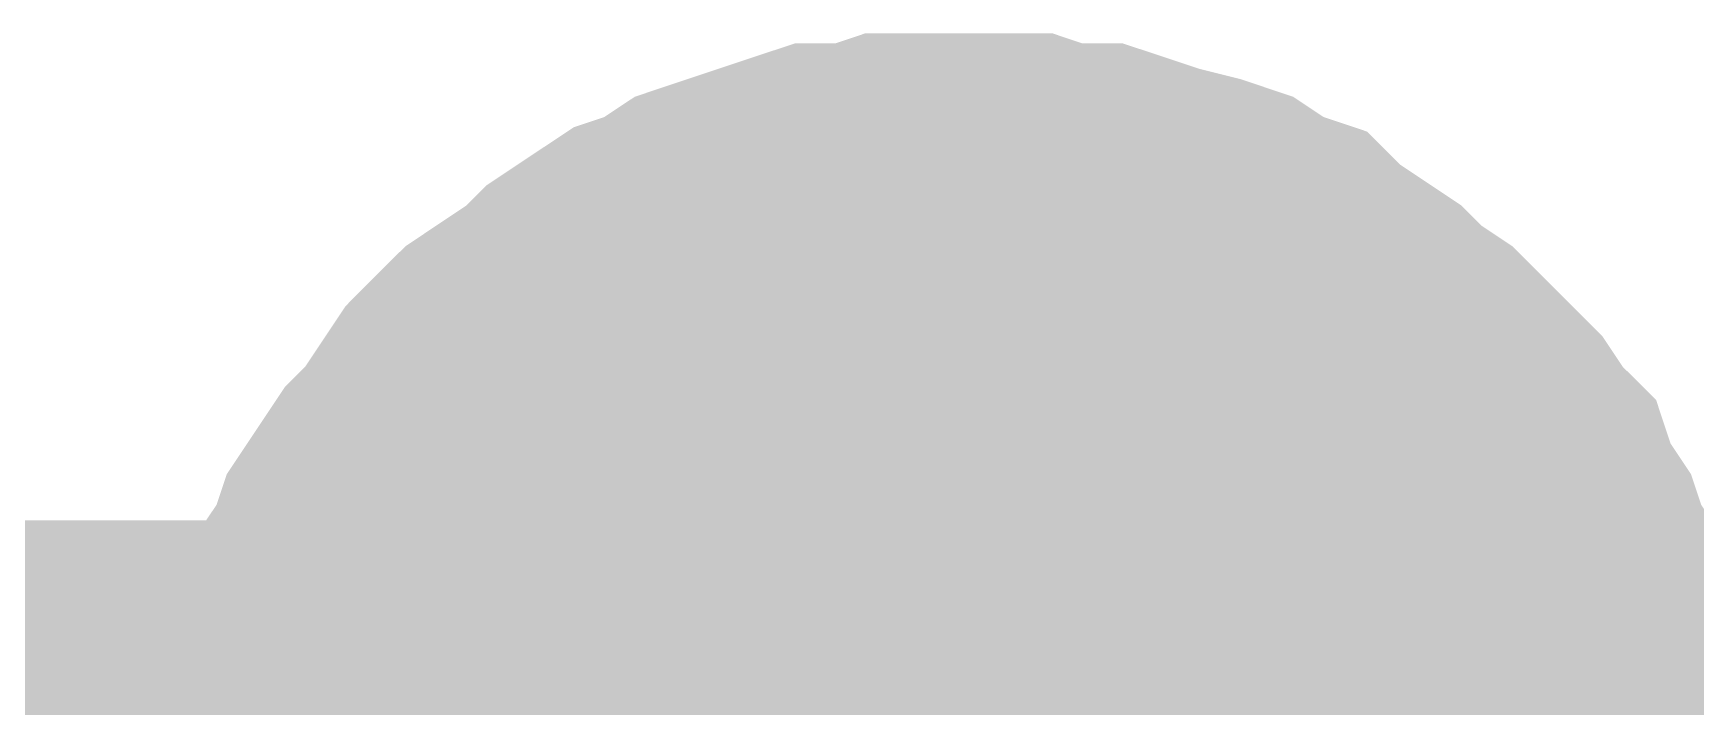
# Model space of a CAD drawing. Header units: inches. Extents: x 0 to 841, y 0 to 594.
# Drawn here: x 196.493 to 198.331, y 412.665 to 413.41 of the extents above; entities that cross this region are included whole.
import ezdxf

# ---------------------------------------------------------------- set-up
doc = ezdxf.new("R2010")
doc.units = ezdxf.units.IN
doc.layers.add('Sheet', color=255, linetype='Continuous')

msp = doc.modelspace()

# ---------------------------------------------------------------- linework, layer by layer
at = {"layer": 'Sheet'}
for points in [[(196.7529, 412.4963, 0.2997, 0.2997, 0), (196.7529, 412.5299, 0.2997, 0.2997, 0), (196.7529, 412.5749, 0.2997, 0.2997, 0), (196.7641, 412.6086, 0.2997, 0.2997, 0), (196.7641, 412.6535, 0.2997, 0.2997, 0), (196.7753, 412.6872, 0.2997, 0.2997, 0), (196.7865, 412.7208, 0.2997, 0.2997, 0), (196.7978, 412.7545, 0.2997, 0.2997, 0), (196.809, 412.7882, 0.2997, 0.2997, 0), (196.8315, 412.8219, 0.2997, 0.2997, 0), (196.8427, 412.8556, 0.2997, 0.2997, 0), (196.8651, 412.8893, 0.2997, 0.2997, 0), (196.8876, 412.923, 0.2997, 0.2997, 0), (196.9101, 412.9454, 0.2997, 0.2997, 0), (196.9325, 412.9791, 0.2997, 0.2997, 0), (196.955, 413.0128, 0.2997, 0.2997, 0), (196.9774, 413.0353, 0.2997, 0.2997, 0), (196.9999, 413.0577, 0.2997, 0.2997, 0), (197.0336, 413.0802, 0.2997, 0.2997, 0), (197.0673, 413.1027, 0.2997, 0.2997, 0), (197.0897, 413.1251, 0.2997, 0.2997, 0), (197.1234, 413.1476, 0.2997, 0.2997, 0), (197.1571, 413.17, 0.2997, 0.2997, 0), (197.1908, 413.1813, 0.2997, 0.2997, 0), (197.2245, 413.2037, 0.2997, 0.2997, 0), (197.2582, 413.215, 0.2997, 0.2997, 0), (197.2918, 413.2262, 0.2997, 0.2997, 0), (197.3255, 413.2374, 0.2997, 0.2997, 0), (197.3592, 413.2486, 0.2997, 0.2997, 0), (197.4041, 413.2486, 0.2997, 0.2997, 0), (197.4378, 413.2599, 0.2997, 0.2997, 0), (197.4827, 413.2599, 0.2997, 0.2997, 0), (197.5164, 413.2599, 0.2997, 0.2997, 0)], [(196.7529, 412.4963, 0.2997, 0.2997, 0), (196.7529, 412.5299, 0.2997, 0.2997, 0), (196.7529, 412.5749, 0.2997, 0.2997, 0), (196.7641, 412.6086, 0.2997, 0.2997, 0), (196.7641, 412.6535, 0.2997, 0.2997, 0), (196.7753, 412.6872, 0.2997, 0.2997, 0), (196.7865, 412.7208, 0.2997, 0.2997, 0), (196.7978, 412.7545, 0.2997, 0.2997, 0), (196.809, 412.7882, 0.2997, 0.2997, 0), (196.8315, 412.8219, 0.2997, 0.2997, 0), (196.8427, 412.8556, 0.2997, 0.2997, 0), (196.8651, 412.8893, 0.2997, 0.2997, 0), (196.8876, 412.923, 0.2997, 0.2997, 0), (196.9101, 412.9454, 0.2997, 0.2997, 0), (196.9325, 412.9791, 0.2997, 0.2997, 0), (196.955, 413.0128, 0.2997, 0.2997, 0), (196.9774, 413.0353, 0.2997, 0.2997, 0), (196.9999, 413.0577, 0.2997, 0.2997, 0), (197.0336, 413.0802, 0.2997, 0.2997, 0), (197.0673, 413.1027, 0.2997, 0.2997, 0), (197.0897, 413.1251, 0.2997, 0.2997, 0), (197.1234, 413.1476, 0.2997, 0.2997, 0), (197.1571, 413.17, 0.2997, 0.2997, 0), (197.1908, 413.1813, 0.2997, 0.2997, 0), (197.2245, 413.2037, 0.2997, 0.2997, 0), (197.2582, 413.215, 0.2997, 0.2997, 0), (197.2918, 413.2262, 0.2997, 0.2997, 0), (197.3255, 413.2374, 0.2997, 0.2997, 0), (197.3592, 413.2486, 0.2997, 0.2997, 0), (197.4041, 413.2486, 0.2997, 0.2997, 0), (197.4378, 413.2599, 0.2997, 0.2997, 0), (197.4827, 413.2599, 0.2997, 0.2997, 0), (197.5164, 413.2599, 0.2997, 0.2997, 0)], [(196.7529, 412.4963, 0.2997, 0.2997, 0), (196.7529, 412.5299, 0.2997, 0.2997, 0), (196.7529, 412.5749, 0.2997, 0.2997, 0), (196.7641, 412.6086, 0.2997, 0.2997, 0), (196.7641, 412.6535, 0.2997, 0.2997, 0), (196.7753, 412.6872, 0.2997, 0.2997, 0), (196.7865, 412.7208, 0.2997, 0.2997, 0), (196.7978, 412.7545, 0.2997, 0.2997, 0), (196.809, 412.7882, 0.2997, 0.2997, 0), (196.8315, 412.8219, 0.2997, 0.2997, 0), (196.8427, 412.8556, 0.2997, 0.2997, 0), (196.8651, 412.8893, 0.2997, 0.2997, 0), (196.8876, 412.923, 0.2997, 0.2997, 0), (196.9101, 412.9454, 0.2997, 0.2997, 0), (196.9325, 412.9791, 0.2997, 0.2997, 0), (196.955, 413.0128, 0.2997, 0.2997, 0), (196.9774, 413.0353, 0.2997, 0.2997, 0), (196.9999, 413.0577, 0.2997, 0.2997, 0), (197.0336, 413.0802, 0.2997, 0.2997, 0), (197.0673, 413.1027, 0.2997, 0.2997, 0), (197.0897, 413.1251, 0.2997, 0.2997, 0), (197.1234, 413.1476, 0.2997, 0.2997, 0), (197.1571, 413.17, 0.2997, 0.2997, 0), (197.1908, 413.1813, 0.2997, 0.2997, 0), (197.2245, 413.2037, 0.2997, 0.2997, 0), (197.2582, 413.215, 0.2997, 0.2997, 0), (197.2918, 413.2262, 0.2997, 0.2997, 0), (197.3255, 413.2374, 0.2997, 0.2997, 0), (197.3592, 413.2486, 0.2997, 0.2997, 0), (197.4041, 413.2486, 0.2997, 0.2997, 0), (197.4378, 413.2599, 0.2997, 0.2997, 0), (197.4827, 413.2599, 0.2997, 0.2997, 0), (197.5164, 413.2599, 0.2997, 0.2997, 0)], [(197.5164, 413.2599, 0.2997, 0.2997, 0), (197.5164, 413.2599, 0.2997, 0.2997, 0)], [(197.5164, 413.2599, 0.2997, 0.2997, 0), (197.5613, 413.2599, 0.2997, 0.2997, 0), (197.595, 413.2599, 0.2997, 0.2997, 0), (197.6287, 413.2486, 0.2997, 0.2997, 0), (197.6736, 413.2486, 0.2997, 0.2997, 0), (197.7073, 413.2374, 0.2997, 0.2997, 0), (197.741, 413.2262, 0.2997, 0.2997, 0), (197.7859, 413.215, 0.2997, 0.2997, 0), (197.8196, 413.2037, 0.2997, 0.2997, 0), (197.8533, 413.1813, 0.2997, 0.2997, 0), (197.887, 413.17, 0.2997, 0.2997, 0), (197.9094, 413.1476, 0.2997, 0.2997, 0), (197.9431, 413.1251, 0.2997, 0.2997, 0), (197.9768, 413.1027, 0.2997, 0.2997, 0), (197.9993, 413.0802, 0.2997, 0.2997, 0), (198.033, 413.0577, 0.2997, 0.2997, 0), (198.0554, 413.0353, 0.2997, 0.2997, 0), (198.0779, 413.0128, 0.2997, 0.2997, 0), (198.1116, 412.9791, 0.2997, 0.2997, 0), (198.134, 412.9454, 0.2997, 0.2997, 0), (198.1565, 412.923, 0.2997, 0.2997, 0), (198.1677, 412.8893, 0.2997, 0.2997, 0), (198.1902, 412.8556, 0.2997, 0.2997, 0), (198.2014, 412.8219, 0.2997, 0.2997, 0), (198.2238, 412.7882, 0.2997, 0.2997, 0), (198.2351, 412.7545, 0.2997, 0.2997, 0), (198.2463, 412.7208, 0.2997, 0.2997, 0), (198.2575, 412.6872, 0.2997, 0.2997, 0), (198.2688, 412.6535, 0.2997, 0.2997, 0), (198.2688, 412.6086, 0.2997, 0.2997, 0), (198.28, 412.5749, 0.2997, 0.2997, 0), (198.28, 412.5299, 0.2997, 0.2997, 0), (198.28, 412.4963, 0.2997, 0.2997, 0)], [(197.5164, 413.2599, 0.2997, 0.2997, 0), (197.5164, 413.2599, 0.2997, 0.2997, 0)], [(197.5164, 413.2599, 0.2997, 0.2997, 0), (197.5613, 413.2599, 0.2997, 0.2997, 0), (197.595, 413.2599, 0.2997, 0.2997, 0), (197.6287, 413.2486, 0.2997, 0.2997, 0), (197.6736, 413.2486, 0.2997, 0.2997, 0), (197.7073, 413.2374, 0.2997, 0.2997, 0), (197.741, 413.2262, 0.2997, 0.2997, 0), (197.7859, 413.215, 0.2997, 0.2997, 0), (197.8196, 413.2037, 0.2997, 0.2997, 0), (197.8533, 413.1813, 0.2997, 0.2997, 0), (197.887, 413.17, 0.2997, 0.2997, 0), (197.9094, 413.1476, 0.2997, 0.2997, 0), (197.9431, 413.1251, 0.2997, 0.2997, 0), (197.9768, 413.1027, 0.2997, 0.2997, 0), (197.9993, 413.0802, 0.2997, 0.2997, 0), (198.033, 413.0577, 0.2997, 0.2997, 0), (198.0554, 413.0353, 0.2997, 0.2997, 0), (198.0779, 413.0128, 0.2997, 0.2997, 0), (198.1116, 412.9791, 0.2997, 0.2997, 0), (198.134, 412.9454, 0.2997, 0.2997, 0), (198.1565, 412.923, 0.2997, 0.2997, 0), (198.1677, 412.8893, 0.2997, 0.2997, 0), (198.1902, 412.8556, 0.2997, 0.2997, 0), (198.2014, 412.8219, 0.2997, 0.2997, 0), (198.2238, 412.7882, 0.2997, 0.2997, 0), (198.2351, 412.7545, 0.2997, 0.2997, 0), (198.2463, 412.7208, 0.2997, 0.2997, 0), (198.2575, 412.6872, 0.2997, 0.2997, 0), (198.2688, 412.6535, 0.2997, 0.2997, 0), (198.2688, 412.6086, 0.2997, 0.2997, 0), (198.28, 412.5749, 0.2997, 0.2997, 0), (198.28, 412.5299, 0.2997, 0.2997, 0), (198.28, 412.4963, 0.2997, 0.2997, 0)], [(197.5164, 413.2599, 0.2997, 0.2997, 0), (197.5164, 413.2599, 0.2997, 0.2997, 0)], [(197.5164, 413.2599, 0.2997, 0.2997, 0), (197.5613, 413.2599, 0.2997, 0.2997, 0), (197.595, 413.2599, 0.2997, 0.2997, 0), (197.6287, 413.2486, 0.2997, 0.2997, 0), (197.6736, 413.2486, 0.2997, 0.2997, 0), (197.7073, 413.2374, 0.2997, 0.2997, 0), (197.741, 413.2262, 0.2997, 0.2997, 0), (197.7859, 413.215, 0.2997, 0.2997, 0), (197.8196, 413.2037, 0.2997, 0.2997, 0), (197.8533, 413.1813, 0.2997, 0.2997, 0), (197.887, 413.17, 0.2997, 0.2997, 0), (197.9094, 413.1476, 0.2997, 0.2997, 0), (197.9431, 413.1251, 0.2997, 0.2997, 0), (197.9768, 413.1027, 0.2997, 0.2997, 0), (197.9993, 413.0802, 0.2997, 0.2997, 0), (198.033, 413.0577, 0.2997, 0.2997, 0), (198.0554, 413.0353, 0.2997, 0.2997, 0), (198.0779, 413.0128, 0.2997, 0.2997, 0), (198.1116, 412.9791, 0.2997, 0.2997, 0), (198.134, 412.9454, 0.2997, 0.2997, 0), (198.1565, 412.923, 0.2997, 0.2997, 0), (198.1677, 412.8893, 0.2997, 0.2997, 0), (198.1902, 412.8556, 0.2997, 0.2997, 0), (198.2014, 412.8219, 0.2997, 0.2997, 0), (198.2238, 412.7882, 0.2997, 0.2997, 0), (198.2351, 412.7545, 0.2997, 0.2997, 0), (198.2463, 412.7208, 0.2997, 0.2997, 0), (198.2575, 412.6872, 0.2997, 0.2997, 0), (198.2688, 412.6535, 0.2997, 0.2997, 0), (198.2688, 412.6086, 0.2997, 0.2997, 0), (198.28, 412.5749, 0.2997, 0.2997, 0), (198.28, 412.5299, 0.2997, 0.2997, 0), (198.28, 412.4963, 0.2997, 0.2997, 0)], [(196.7641, 412.6086, 0.0991, 0.0991, 0), (196.7641, 412.6535, 0.0991, 0.0991, 0), (196.7753, 412.6872, 0.0991, 0.0991, 0), (196.7865, 412.7208, 0.0991, 0.0991, 0), (196.7978, 412.7545, 0.0991, 0.0991, 0), (196.809, 412.7882, 0.0991, 0.0991, 0), (196.8315, 412.8219, 0.0991, 0.0991, 0), (196.8427, 412.8556, 0.0991, 0.0991, 0), (196.8651, 412.8893, 0.0991, 0.0991, 0), (196.8876, 412.923, 0.0991, 0.0991, 0), (196.9101, 412.9454, 0.0991, 0.0991, 0), (196.9325, 412.9791, 0.0991, 0.0991, 0), (196.955, 413.0128, 0.0991, 0.0991, 0), (196.9774, 413.0353, 0.0991, 0.0991, 0), (196.9999, 413.0577, 0.0991, 0.0991, 0), (197.0336, 413.0802, 0.0991, 0.0991, 0), (197.0673, 413.1027, 0.0991, 0.0991, 0), (197.0897, 413.1251, 0.0991, 0.0991, 0), (197.1234, 413.1476, 0.0991, 0.0991, 0), (197.1571, 413.17, 0.0991, 0.0991, 0), (197.1908, 413.1813, 0.0991, 0.0991, 0), (197.2245, 413.2037, 0.0991, 0.0991, 0), (197.2582, 413.215, 0.0991, 0.0991, 0), (197.2918, 413.2262, 0.0991, 0.0991, 0), (197.3255, 413.2374, 0.0991, 0.0991, 0), (197.3592, 413.2486, 0.0991, 0.0991, 0), (197.4041, 413.2486, 0.0991, 0.0991, 0), (197.4378, 413.2599, 0.0991, 0.0991, 0), (197.4827, 413.2599, 0.0991, 0.0991, 0), (197.5164, 413.2599, 0.0991, 0.0991, 0)], [(196.7641, 412.6086, 0.0991, 0.0991, 0), (196.7641, 412.6535, 0.0991, 0.0991, 0), (196.7753, 412.6872, 0.0991, 0.0991, 0), (196.7865, 412.7208, 0.0991, 0.0991, 0), (196.7978, 412.7545, 0.0991, 0.0991, 0), (196.809, 412.7882, 0.0991, 0.0991, 0), (196.8315, 412.8219, 0.0991, 0.0991, 0), (196.8427, 412.8556, 0.0991, 0.0991, 0), (196.8651, 412.8893, 0.0991, 0.0991, 0), (196.8876, 412.923, 0.0991, 0.0991, 0), (196.9101, 412.9454, 0.0991, 0.0991, 0), (196.9325, 412.9791, 0.0991, 0.0991, 0), (196.955, 413.0128, 0.0991, 0.0991, 0), (196.9774, 413.0353, 0.0991, 0.0991, 0), (196.9999, 413.0577, 0.0991, 0.0991, 0), (197.0336, 413.0802, 0.0991, 0.0991, 0), (197.0673, 413.1027, 0.0991, 0.0991, 0), (197.0897, 413.1251, 0.0991, 0.0991, 0), (197.1234, 413.1476, 0.0991, 0.0991, 0), (197.1571, 413.17, 0.0991, 0.0991, 0), (197.1908, 413.1813, 0.0991, 0.0991, 0), (197.2245, 413.2037, 0.0991, 0.0991, 0), (197.2582, 413.215, 0.0991, 0.0991, 0), (197.2918, 413.2262, 0.0991, 0.0991, 0), (197.3255, 413.2374, 0.0991, 0.0991, 0), (197.3592, 413.2486, 0.0991, 0.0991, 0), (197.4041, 413.2486, 0.0991, 0.0991, 0), (197.4378, 413.2599, 0.0991, 0.0991, 0), (197.4827, 413.2599, 0.0991, 0.0991, 0), (197.5164, 413.2599, 0.0991, 0.0991, 0)], [(196.7641, 412.6086, 0.0991, 0.0991, 0), (196.7641, 412.6535, 0.0991, 0.0991, 0), (196.7753, 412.6872, 0.0991, 0.0991, 0), (196.7865, 412.7208, 0.0991, 0.0991, 0), (196.7978, 412.7545, 0.0991, 0.0991, 0), (196.809, 412.7882, 0.0991, 0.0991, 0), (196.8315, 412.8219, 0.0991, 0.0991, 0), (196.8427, 412.8556, 0.0991, 0.0991, 0), (196.8651, 412.8893, 0.0991, 0.0991, 0), (196.8876, 412.923, 0.0991, 0.0991, 0), (196.9101, 412.9454, 0.0991, 0.0991, 0), (196.9325, 412.9791, 0.0991, 0.0991, 0), (196.955, 413.0128, 0.0991, 0.0991, 0), (196.9774, 413.0353, 0.0991, 0.0991, 0), (196.9999, 413.0577, 0.0991, 0.0991, 0), (197.0336, 413.0802, 0.0991, 0.0991, 0), (197.0673, 413.1027, 0.0991, 0.0991, 0), (197.0897, 413.1251, 0.0991, 0.0991, 0), (197.1234, 413.1476, 0.0991, 0.0991, 0), (197.1571, 413.17, 0.0991, 0.0991, 0), (197.1908, 413.1813, 0.0991, 0.0991, 0), (197.2245, 413.2037, 0.0991, 0.0991, 0), (197.2582, 413.215, 0.0991, 0.0991, 0), (197.2918, 413.2262, 0.0991, 0.0991, 0), (197.3255, 413.2374, 0.0991, 0.0991, 0), (197.3592, 413.2486, 0.0991, 0.0991, 0), (197.4041, 413.2486, 0.0991, 0.0991, 0), (197.4378, 413.2599, 0.0991, 0.0991, 0), (197.4827, 413.2599, 0.0991, 0.0991, 0), (197.5164, 413.2599, 0.0991, 0.0991, 0)], [(197.5164, 413.2599, 0.0991, 0.0991, 0), (197.5164, 413.2599, 0.0991, 0.0991, 0)], [(197.5164, 413.2599, 0.0991, 0.0991, 0), (197.5613, 413.2599, 0.0991, 0.0991, 0), (197.595, 413.2599, 0.0991, 0.0991, 0), (197.6287, 413.2486, 0.0991, 0.0991, 0), (197.6736, 413.2486, 0.0991, 0.0991, 0), (197.7073, 413.2374, 0.0991, 0.0991, 0), (197.741, 413.2262, 0.0991, 0.0991, 0), (197.7859, 413.215, 0.0991, 0.0991, 0), (197.8196, 413.2037, 0.0991, 0.0991, 0), (197.8533, 413.1813, 0.0991, 0.0991, 0), (197.887, 413.17, 0.0991, 0.0991, 0), (197.9094, 413.1476, 0.0991, 0.0991, 0), (197.9431, 413.1251, 0.0991, 0.0991, 0), (197.9768, 413.1027, 0.0991, 0.0991, 0), (197.9993, 413.0802, 0.0991, 0.0991, 0), (198.033, 413.0577, 0.0991, 0.0991, 0), (198.0554, 413.0353, 0.0991, 0.0991, 0), (198.0779, 413.0128, 0.0991, 0.0991, 0), (198.1116, 412.9791, 0.0991, 0.0991, 0), (198.134, 412.9454, 0.0991, 0.0991, 0), (198.1565, 412.923, 0.0991, 0.0991, 0), (198.1677, 412.8893, 0.0991, 0.0991, 0), (198.1902, 412.8556, 0.0991, 0.0991, 0), (198.2014, 412.8219, 0.0991, 0.0991, 0), (198.2238, 412.7882, 0.0991, 0.0991, 0), (198.2351, 412.7545, 0.0991, 0.0991, 0), (198.2463, 412.7208, 0.0991, 0.0991, 0), (198.2575, 412.6872, 0.0991, 0.0991, 0), (198.2688, 412.6535, 0.0991, 0.0991, 0), (198.2688, 412.6086, 0.0991, 0.0991, 0)], [(197.5164, 413.2599, 0.0991, 0.0991, 0), (197.5164, 413.2599, 0.0991, 0.0991, 0)], [(197.5164, 413.2599, 0.0991, 0.0991, 0), (197.5613, 413.2599, 0.0991, 0.0991, 0), (197.595, 413.2599, 0.0991, 0.0991, 0), (197.6287, 413.2486, 0.0991, 0.0991, 0), (197.6736, 413.2486, 0.0991, 0.0991, 0), (197.7073, 413.2374, 0.0991, 0.0991, 0), (197.741, 413.2262, 0.0991, 0.0991, 0), (197.7859, 413.215, 0.0991, 0.0991, 0), (197.8196, 413.2037, 0.0991, 0.0991, 0), (197.8533, 413.1813, 0.0991, 0.0991, 0), (197.887, 413.17, 0.0991, 0.0991, 0), (197.9094, 413.1476, 0.0991, 0.0991, 0), (197.9431, 413.1251, 0.0991, 0.0991, 0), (197.9768, 413.1027, 0.0991, 0.0991, 0), (197.9993, 413.0802, 0.0991, 0.0991, 0), (198.033, 413.0577, 0.0991, 0.0991, 0), (198.0554, 413.0353, 0.0991, 0.0991, 0), (198.0779, 413.0128, 0.0991, 0.0991, 0), (198.1116, 412.9791, 0.0991, 0.0991, 0), (198.134, 412.9454, 0.0991, 0.0991, 0), (198.1565, 412.923, 0.0991, 0.0991, 0), (198.1677, 412.8893, 0.0991, 0.0991, 0), (198.1902, 412.8556, 0.0991, 0.0991, 0), (198.2014, 412.8219, 0.0991, 0.0991, 0), (198.2238, 412.7882, 0.0991, 0.0991, 0), (198.2351, 412.7545, 0.0991, 0.0991, 0), (198.2463, 412.7208, 0.0991, 0.0991, 0), (198.2575, 412.6872, 0.0991, 0.0991, 0), (198.2688, 412.6535, 0.0991, 0.0991, 0), (198.2688, 412.6086, 0.0991, 0.0991, 0)], [(197.5164, 413.2599, 0.0991, 0.0991, 0), (197.5164, 413.2599, 0.0991, 0.0991, 0)], [(197.5164, 413.2599, 0.0991, 0.0991, 0), (197.5613, 413.2599, 0.0991, 0.0991, 0), (197.595, 413.2599, 0.0991, 0.0991, 0), (197.6287, 413.2486, 0.0991, 0.0991, 0), (197.6736, 413.2486, 0.0991, 0.0991, 0), (197.7073, 413.2374, 0.0991, 0.0991, 0), (197.741, 413.2262, 0.0991, 0.0991, 0), (197.7859, 413.215, 0.0991, 0.0991, 0), (197.8196, 413.2037, 0.0991, 0.0991, 0), (197.8533, 413.1813, 0.0991, 0.0991, 0), (197.887, 413.17, 0.0991, 0.0991, 0), (197.9094, 413.1476, 0.0991, 0.0991, 0), (197.9431, 413.1251, 0.0991, 0.0991, 0), (197.9768, 413.1027, 0.0991, 0.0991, 0), (197.9993, 413.0802, 0.0991, 0.0991, 0), (198.033, 413.0577, 0.0991, 0.0991, 0), (198.0554, 413.0353, 0.0991, 0.0991, 0), (198.0779, 413.0128, 0.0991, 0.0991, 0), (198.1116, 412.9791, 0.0991, 0.0991, 0), (198.134, 412.9454, 0.0991, 0.0991, 0), (198.1565, 412.923, 0.0991, 0.0991, 0), (198.1677, 412.8893, 0.0991, 0.0991, 0), (198.1902, 412.8556, 0.0991, 0.0991, 0), (198.2014, 412.8219, 0.0991, 0.0991, 0), (198.2238, 412.7882, 0.0991, 0.0991, 0), (198.2351, 412.7545, 0.0991, 0.0991, 0), (198.2463, 412.7208, 0.0991, 0.0991, 0), (198.2575, 412.6872, 0.0991, 0.0991, 0), (198.2688, 412.6535, 0.0991, 0.0991, 0), (198.2688, 412.6086, 0.0991, 0.0991, 0)], [(197.0111, 412.4963, 0.2997, 0.2997, 0), (197.0111, 412.5187, 0.2997, 0.2997, 0), (197.0111, 412.5524, 0.2997, 0.2997, 0), (197.0224, 412.5749, 0.2997, 0.2997, 0), (197.0224, 412.5973, 0.2997, 0.2997, 0), (197.0224, 412.6198, 0.2997, 0.2997, 0), (197.0336, 412.6422, 0.2997, 0.2997, 0), (197.0448, 412.6759, 0.2997, 0.2997, 0), (197.056, 412.6984, 0.2997, 0.2997, 0), (197.056, 412.7208, 0.2997, 0.2997, 0), (197.0673, 412.7433, 0.2997, 0.2997, 0), (197.0785, 412.7545, 0.2997, 0.2997, 0), (197.101, 412.777, 0.2997, 0.2997, 0), (197.1122, 412.7995, 0.2997, 0.2997, 0), (197.1234, 412.8219, 0.2997, 0.2997, 0), (197.1459, 412.8331, 0.2997, 0.2997, 0), (197.1571, 412.8556, 0.2997, 0.2997, 0), (197.1796, 412.8668, 0.2997, 0.2997, 0), (197.1908, 412.8893, 0.2997, 0.2997, 0), (197.2132, 412.9005, 0.2997, 0.2997, 0), (197.2357, 412.9118, 0.2997, 0.2997, 0), (197.2582, 412.9342, 0.2997, 0.2997, 0), (197.2694, 412.9454, 0.2997, 0.2997, 0), (197.2918, 412.9567, 0.2997, 0.2997, 0), (197.3143, 412.9567, 0.2997, 0.2997, 0), (197.3368, 412.9679, 0.2997, 0.2997, 0), (197.3704, 412.9791, 0.2997, 0.2997, 0), (197.3929, 412.9904, 0.2997, 0.2997, 0), (197.4154, 412.9904, 0.2997, 0.2997, 0), (197.4378, 412.9904, 0.2997, 0.2997, 0), (197.4603, 413.0016, 0.2997, 0.2997, 0), (197.494, 413.0016, 0.2997, 0.2997, 0), (197.5164, 413.0016, 0.2997, 0.2997, 0)], [(197.0111, 412.4963, 0.2997, 0.2997, 0), (197.0111, 412.5187, 0.2997, 0.2997, 0), (197.0111, 412.5524, 0.2997, 0.2997, 0), (197.0224, 412.5749, 0.2997, 0.2997, 0), (197.0224, 412.5973, 0.2997, 0.2997, 0), (197.0224, 412.6198, 0.2997, 0.2997, 0), (197.0336, 412.6422, 0.2997, 0.2997, 0), (197.0448, 412.6759, 0.2997, 0.2997, 0), (197.056, 412.6984, 0.2997, 0.2997, 0), (197.056, 412.7208, 0.2997, 0.2997, 0), (197.0673, 412.7433, 0.2997, 0.2997, 0), (197.0785, 412.7545, 0.2997, 0.2997, 0), (197.101, 412.777, 0.2997, 0.2997, 0), (197.1122, 412.7995, 0.2997, 0.2997, 0), (197.1234, 412.8219, 0.2997, 0.2997, 0), (197.1459, 412.8331, 0.2997, 0.2997, 0), (197.1571, 412.8556, 0.2997, 0.2997, 0), (197.1796, 412.8668, 0.2997, 0.2997, 0), (197.1908, 412.8893, 0.2997, 0.2997, 0), (197.2132, 412.9005, 0.2997, 0.2997, 0), (197.2357, 412.9118, 0.2997, 0.2997, 0), (197.2582, 412.9342, 0.2997, 0.2997, 0), (197.2694, 412.9454, 0.2997, 0.2997, 0), (197.2918, 412.9567, 0.2997, 0.2997, 0), (197.3143, 412.9567, 0.2997, 0.2997, 0), (197.3368, 412.9679, 0.2997, 0.2997, 0), (197.3704, 412.9791, 0.2997, 0.2997, 0), (197.3929, 412.9904, 0.2997, 0.2997, 0), (197.4154, 412.9904, 0.2997, 0.2997, 0), (197.4378, 412.9904, 0.2997, 0.2997, 0), (197.4603, 413.0016, 0.2997, 0.2997, 0), (197.494, 413.0016, 0.2997, 0.2997, 0), (197.5164, 413.0016, 0.2997, 0.2997, 0)], [(197.5164, 413.0016, 0.2997, 0.2997, 0), (197.5164, 413.0016, 0.2997, 0.2997, 0)], [(197.5164, 413.0016, 0.2997, 0.2997, 0), (197.5389, 413.0016, 0.2997, 0.2997, 0), (197.5726, 413.0016, 0.2997, 0.2997, 0), (197.595, 412.9904, 0.2997, 0.2997, 0), (197.6175, 412.9904, 0.2997, 0.2997, 0), (197.6399, 412.9904, 0.2997, 0.2997, 0), (197.6624, 412.9791, 0.2997, 0.2997, 0), (197.6961, 412.9679, 0.2997, 0.2997, 0), (197.7185, 412.9567, 0.2997, 0.2997, 0), (197.741, 412.9567, 0.2997, 0.2997, 0), (197.7635, 412.9454, 0.2997, 0.2997, 0), (197.7747, 412.9342, 0.2997, 0.2997, 0), (197.7971, 412.9118, 0.2997, 0.2997, 0), (197.8196, 412.9005, 0.2997, 0.2997, 0), (197.8421, 412.8893, 0.2997, 0.2997, 0), (197.8533, 412.8668, 0.2997, 0.2997, 0), (197.8757, 412.8556, 0.2997, 0.2997, 0), (197.887, 412.8331, 0.2997, 0.2997, 0), (197.9094, 412.8219, 0.2997, 0.2997, 0), (197.9207, 412.7995, 0.2997, 0.2997, 0), (197.9319, 412.777, 0.2997, 0.2997, 0), (197.9543, 412.7545, 0.2997, 0.2997, 0), (197.9656, 412.7433, 0.2997, 0.2997, 0), (197.9768, 412.7208, 0.2997, 0.2997, 0), (197.9768, 412.6984, 0.2997, 0.2997, 0), (197.988, 412.6759, 0.2997, 0.2997, 0), (197.9993, 412.6422, 0.2997, 0.2997, 0), (198.0105, 412.6198, 0.2997, 0.2997, 0), (198.0105, 412.5973, 0.2997, 0.2997, 0), (198.0105, 412.5749, 0.2997, 0.2997, 0), (198.0217, 412.5524, 0.2997, 0.2997, 0), (198.0217, 412.5187, 0.2997, 0.2997, 0), (198.0217, 412.4963, 0.2997, 0.2997, 0)], [(197.5164, 413.0016, 0.2997, 0.2997, 0), (197.5164, 413.0016, 0.2997, 0.2997, 0)], [(197.5164, 413.0016, 0.2997, 0.2997, 0), (197.5389, 413.0016, 0.2997, 0.2997, 0), (197.5726, 413.0016, 0.2997, 0.2997, 0), (197.595, 412.9904, 0.2997, 0.2997, 0), (197.6175, 412.9904, 0.2997, 0.2997, 0), (197.6399, 412.9904, 0.2997, 0.2997, 0), (197.6624, 412.9791, 0.2997, 0.2997, 0), (197.6961, 412.9679, 0.2997, 0.2997, 0), (197.7185, 412.9567, 0.2997, 0.2997, 0), (197.741, 412.9567, 0.2997, 0.2997, 0), (197.7635, 412.9454, 0.2997, 0.2997, 0), (197.7747, 412.9342, 0.2997, 0.2997, 0), (197.7971, 412.9118, 0.2997, 0.2997, 0), (197.8196, 412.9005, 0.2997, 0.2997, 0), (197.8421, 412.8893, 0.2997, 0.2997, 0), (197.8533, 412.8668, 0.2997, 0.2997, 0), (197.8757, 412.8556, 0.2997, 0.2997, 0), (197.887, 412.8331, 0.2997, 0.2997, 0), (197.9094, 412.8219, 0.2997, 0.2997, 0), (197.9207, 412.7995, 0.2997, 0.2997, 0), (197.9319, 412.777, 0.2997, 0.2997, 0), (197.9543, 412.7545, 0.2997, 0.2997, 0), (197.9656, 412.7433, 0.2997, 0.2997, 0), (197.9768, 412.7208, 0.2997, 0.2997, 0), (197.9768, 412.6984, 0.2997, 0.2997, 0), (197.988, 412.6759, 0.2997, 0.2997, 0), (197.9993, 412.6422, 0.2997, 0.2997, 0), (198.0105, 412.6198, 0.2997, 0.2997, 0), (198.0105, 412.5973, 0.2997, 0.2997, 0), (198.0105, 412.5749, 0.2997, 0.2997, 0), (198.0217, 412.5524, 0.2997, 0.2997, 0), (198.0217, 412.5187, 0.2997, 0.2997, 0), (198.0217, 412.4963, 0.2997, 0.2997, 0)], [(197.0224, 412.5973, 0.0991, 0.0991, 0), (197.0224, 412.6198, 0.0991, 0.0991, 0), (197.0336, 412.6422, 0.0991, 0.0991, 0), (197.0448, 412.6759, 0.0991, 0.0991, 0), (197.056, 412.6984, 0.0991, 0.0991, 0), (197.056, 412.7208, 0.0991, 0.0991, 0), (197.0673, 412.7433, 0.0991, 0.0991, 0), (197.0785, 412.7545, 0.0991, 0.0991, 0), (197.101, 412.777, 0.0991, 0.0991, 0), (197.1122, 412.7995, 0.0991, 0.0991, 0), (197.1234, 412.8219, 0.0991, 0.0991, 0), (197.1459, 412.8331, 0.0991, 0.0991, 0), (197.1571, 412.8556, 0.0991, 0.0991, 0), (197.1796, 412.8668, 0.0991, 0.0991, 0), (197.1908, 412.8893, 0.0991, 0.0991, 0), (197.2132, 412.9005, 0.0991, 0.0991, 0), (197.2357, 412.9118, 0.0991, 0.0991, 0), (197.2582, 412.9342, 0.0991, 0.0991, 0), (197.2694, 412.9454, 0.0991, 0.0991, 0), (197.2918, 412.9567, 0.0991, 0.0991, 0), (197.3143, 412.9567, 0.0991, 0.0991, 0), (197.3368, 412.9679, 0.0991, 0.0991, 0), (197.3704, 412.9791, 0.0991, 0.0991, 0), (197.3929, 412.9904, 0.0991, 0.0991, 0), (197.4154, 412.9904, 0.0991, 0.0991, 0), (197.4378, 412.9904, 0.0991, 0.0991, 0), (197.4603, 413.0016, 0.0991, 0.0991, 0), (197.494, 413.0016, 0.0991, 0.0991, 0), (197.5164, 413.0016, 0.0991, 0.0991, 0)], [(197.0224, 412.5973, 0.0991, 0.0991, 0), (197.0224, 412.6198, 0.0991, 0.0991, 0), (197.0336, 412.6422, 0.0991, 0.0991, 0), (197.0448, 412.6759, 0.0991, 0.0991, 0), (197.056, 412.6984, 0.0991, 0.0991, 0), (197.056, 412.7208, 0.0991, 0.0991, 0), (197.0673, 412.7433, 0.0991, 0.0991, 0), (197.0785, 412.7545, 0.0991, 0.0991, 0), (197.101, 412.777, 0.0991, 0.0991, 0), (197.1122, 412.7995, 0.0991, 0.0991, 0), (197.1234, 412.8219, 0.0991, 0.0991, 0), (197.1459, 412.8331, 0.0991, 0.0991, 0), (197.1571, 412.8556, 0.0991, 0.0991, 0), (197.1796, 412.8668, 0.0991, 0.0991, 0), (197.1908, 412.8893, 0.0991, 0.0991, 0), (197.2132, 412.9005, 0.0991, 0.0991, 0), (197.2357, 412.9118, 0.0991, 0.0991, 0), (197.2582, 412.9342, 0.0991, 0.0991, 0), (197.2694, 412.9454, 0.0991, 0.0991, 0), (197.2918, 412.9567, 0.0991, 0.0991, 0), (197.3143, 412.9567, 0.0991, 0.0991, 0), (197.3368, 412.9679, 0.0991, 0.0991, 0), (197.3704, 412.9791, 0.0991, 0.0991, 0), (197.3929, 412.9904, 0.0991, 0.0991, 0), (197.4154, 412.9904, 0.0991, 0.0991, 0), (197.4378, 412.9904, 0.0991, 0.0991, 0), (197.4603, 413.0016, 0.0991, 0.0991, 0), (197.494, 413.0016, 0.0991, 0.0991, 0), (197.5164, 413.0016, 0.0991, 0.0991, 0)], [(197.5164, 413.0016, 0.0991, 0.0991, 0), (197.5164, 413.0016, 0.0991, 0.0991, 0)], [(197.5164, 413.0016, 0.0991, 0.0991, 0), (197.5389, 413.0016, 0.0991, 0.0991, 0), (197.5726, 413.0016, 0.0991, 0.0991, 0), (197.595, 412.9904, 0.0991, 0.0991, 0), (197.6175, 412.9904, 0.0991, 0.0991, 0), (197.6399, 412.9904, 0.0991, 0.0991, 0), (197.6624, 412.9791, 0.0991, 0.0991, 0), (197.6961, 412.9679, 0.0991, 0.0991, 0), (197.7185, 412.9567, 0.0991, 0.0991, 0), (197.741, 412.9567, 0.0991, 0.0991, 0), (197.7635, 412.9454, 0.0991, 0.0991, 0), (197.7747, 412.9342, 0.0991, 0.0991, 0), (197.7971, 412.9118, 0.0991, 0.0991, 0), (197.8196, 412.9005, 0.0991, 0.0991, 0), (197.8421, 412.8893, 0.0991, 0.0991, 0), (197.8533, 412.8668, 0.0991, 0.0991, 0), (197.8757, 412.8556, 0.0991, 0.0991, 0), (197.887, 412.8331, 0.0991, 0.0991, 0), (197.9094, 412.8219, 0.0991, 0.0991, 0), (197.9207, 412.7995, 0.0991, 0.0991, 0), (197.9319, 412.777, 0.0991, 0.0991, 0), (197.9543, 412.7545, 0.0991, 0.0991, 0), (197.9656, 412.7433, 0.0991, 0.0991, 0), (197.9768, 412.7208, 0.0991, 0.0991, 0), (197.9768, 412.6984, 0.0991, 0.0991, 0), (197.988, 412.6759, 0.0991, 0.0991, 0), (197.9993, 412.6422, 0.0991, 0.0991, 0), (198.0105, 412.6198, 0.0991, 0.0991, 0), (198.0105, 412.5973, 0.0991, 0.0991, 0)], [(197.5164, 413.0016, 0.0991, 0.0991, 0), (197.5164, 413.0016, 0.0991, 0.0991, 0)], [(197.5164, 413.0016, 0.0991, 0.0991, 0), (197.5389, 413.0016, 0.0991, 0.0991, 0), (197.5726, 413.0016, 0.0991, 0.0991, 0), (197.595, 412.9904, 0.0991, 0.0991, 0), (197.6175, 412.9904, 0.0991, 0.0991, 0), (197.6399, 412.9904, 0.0991, 0.0991, 0), (197.6624, 412.9791, 0.0991, 0.0991, 0), (197.6961, 412.9679, 0.0991, 0.0991, 0), (197.7185, 412.9567, 0.0991, 0.0991, 0), (197.741, 412.9567, 0.0991, 0.0991, 0), (197.7635, 412.9454, 0.0991, 0.0991, 0), (197.7747, 412.9342, 0.0991, 0.0991, 0), (197.7971, 412.9118, 0.0991, 0.0991, 0), (197.8196, 412.9005, 0.0991, 0.0991, 0), (197.8421, 412.8893, 0.0991, 0.0991, 0), (197.8533, 412.8668, 0.0991, 0.0991, 0), (197.8757, 412.8556, 0.0991, 0.0991, 0), (197.887, 412.8331, 0.0991, 0.0991, 0), (197.9094, 412.8219, 0.0991, 0.0991, 0), (197.9207, 412.7995, 0.0991, 0.0991, 0), (197.9319, 412.777, 0.0991, 0.0991, 0), (197.9543, 412.7545, 0.0991, 0.0991, 0), (197.9656, 412.7433, 0.0991, 0.0991, 0), (197.9768, 412.7208, 0.0991, 0.0991, 0), (197.9768, 412.6984, 0.0991, 0.0991, 0), (197.988, 412.6759, 0.0991, 0.0991, 0), (197.9993, 412.6422, 0.0991, 0.0991, 0), (198.0105, 412.6198, 0.0991, 0.0991, 0), (198.0105, 412.5973, 0.0991, 0.0991, 0)], [(187.5227, 412.4963, 0.7493, 0.7493, 0), (197.5164, 412.4963, 0.7493, 0.7493, 0), (202.5133, 412.4963, 0.7493, 0.7493, 0)], [(197.5164, 412.4963, 0.7493, 0.7493, 0), (197.5164, 406.9938, 0.7493, 0.7493, 0)]]:
    msp.add_lwpolyline(points, format="xyseb", dxfattribs=at)
msp.add_lwpolyline([(197.246, 412.5, 0.508, 0.508, 1), (197.754, 412.5, 0.508, 0.508, 1)], format="xyseb", close=True, dxfattribs=at)

doc.saveas('drawing.dxf')
